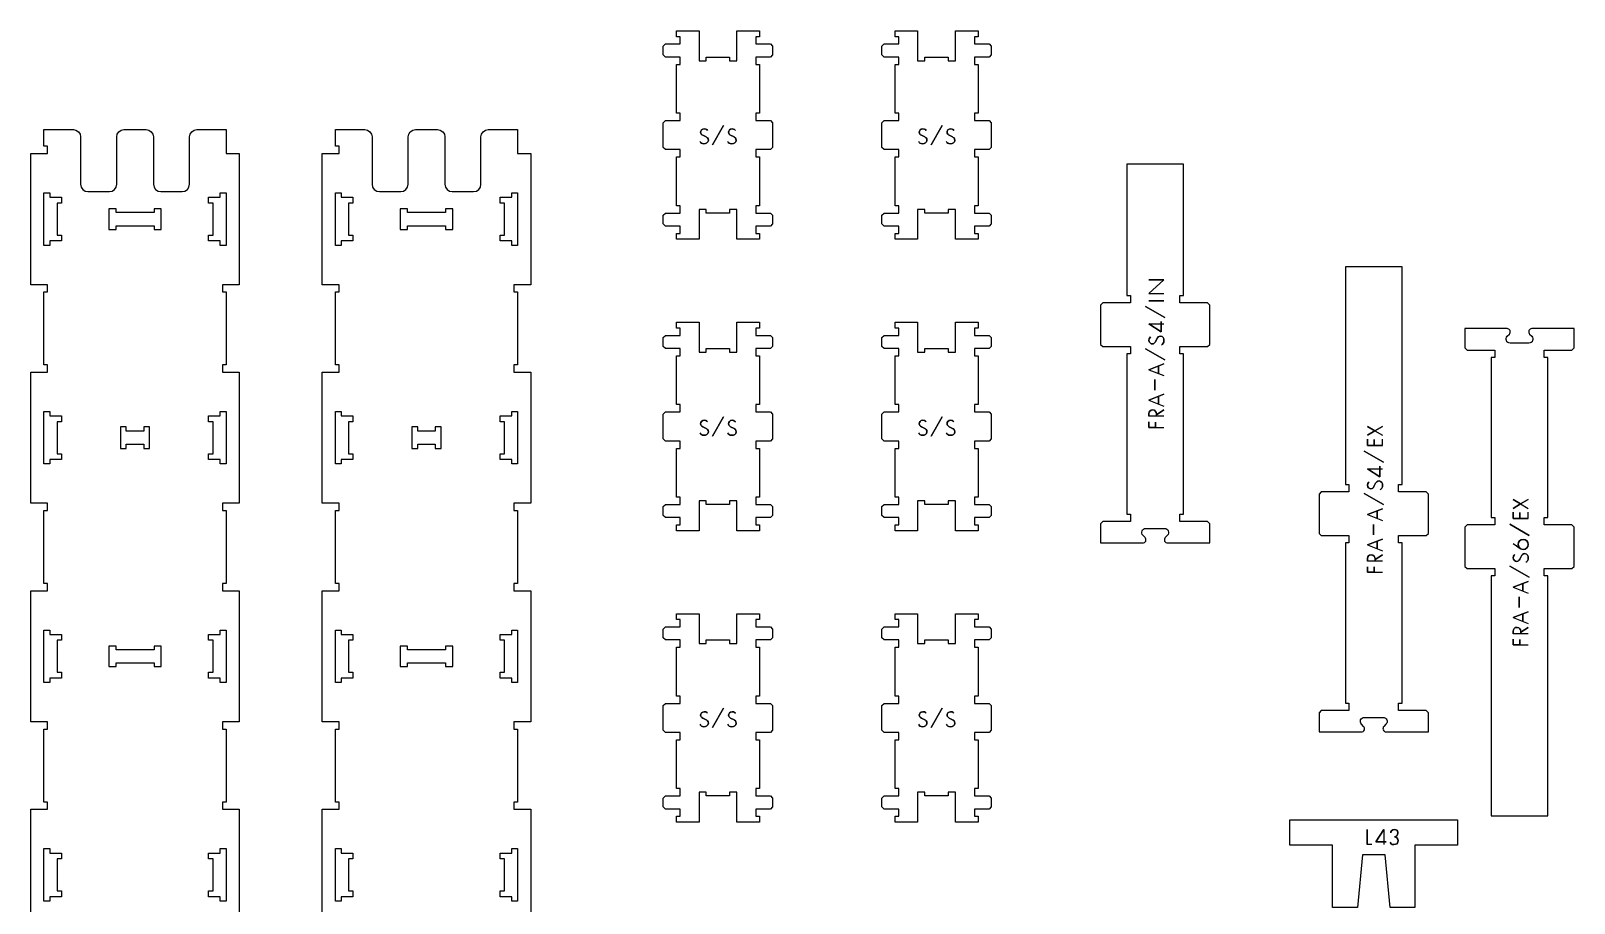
# Model space of a CAD drawing. Extents: x -6325 to 14275, y -6125 to 2946.
# Drawn here: x -1243 to 875, y 146 to 1343 of the extents above; entities that cross this region are included whole.
import ezdxf

# ---------------------------------------------------------------- set-up
doc = ezdxf.new("R2010")
doc.units = 0
for name, color, linetype in [('CUTS', 7, 'CONTINUOUS'), ('OUTLINES', 7, 'CONTINUOUS'), ('TAGS', 7, 'CONTINUOUS')]:
    doc.layers.add(name, color=color, linetype=linetype)

msp = doc.modelspace()

# ---------------------------------------------------------------- linework, layer by layer
at = {"layer": 'CUTS', "color": 4}
for points in [[(-1225, 1114.6), (-1225, 1120.6), (-1217, 1120.6), (-1217, 1114.6), (-1207, 1114.6), (-1201, 1114.6), (-1201, 1106.6), (-1207, 1106.6), (-1207, 1062.6), (-1201, 1062.6), (-1201, 1054.6), (-1207, 1054.6), (-1217, 1054.6), (-1217, 1048.6), (-1225, 1048.6), (-1225, 1054.6)], [(-975, 1054.6), (-975, 1048.6), (-983, 1048.6), (-983, 1054.6), (-993, 1054.6), (-999, 1054.6), (-999, 1062.6), (-993, 1062.6), (-993, 1106.6), (-999, 1106.6), (-999, 1114.6), (-993, 1114.6), (-983, 1114.6), (-983, 1120.6), (-975, 1120.6), (-975, 1114.6)], [(-825, 1114.6), (-825, 1120.6), (-817, 1120.6), (-817, 1114.6), (-807, 1114.6), (-801, 1114.6), (-801, 1106.6), (-807, 1106.6), (-807, 1062.6), (-801, 1062.6), (-801, 1054.6), (-807, 1054.6), (-817, 1054.6), (-817, 1048.6), (-825, 1048.6), (-825, 1054.6)], [(-575, 1054.6), (-575, 1048.6), (-583, 1048.6), (-583, 1054.6), (-593, 1054.6), (-599, 1054.6), (-599, 1062.6), (-593, 1062.6), (-593, 1106.6), (-599, 1106.6), (-599, 1114.6), (-593, 1114.6), (-583, 1114.6), (-583, 1120.6), (-575, 1120.6), (-575, 1114.6)], [(-1064, 1098.6), (-1074, 1098.6), (-1074, 1093.6), (-1126, 1093.6), (-1126, 1098.6), (-1136, 1098.6), (-1136, 1070.6), (-1126, 1070.6), (-1126, 1075.6), (-1074, 1075.6), (-1074, 1070.6), (-1064, 1070.6)], [(-664, 1098.6), (-674, 1098.6), (-674, 1093.6), (-726, 1093.6), (-726, 1098.6), (-736, 1098.6), (-736, 1070.6), (-726, 1070.6), (-726, 1075.6), (-674, 1075.6), (-674, 1070.6), (-664, 1070.6)], [(-1225, 814.6), (-1225, 820.6), (-1217, 820.6), (-1217, 814.6), (-1207, 814.6), (-1201, 814.6), (-1201, 806.6), (-1207, 806.6), (-1207, 762.6), (-1201, 762.6), (-1201, 754.6), (-1207, 754.6), (-1217, 754.6), (-1217, 748.6), (-1225, 748.6), (-1225, 754.6)], [(-975, 754.6), (-975, 748.6), (-983, 748.6), (-983, 754.6), (-993, 754.6), (-999, 754.6), (-999, 762.6), (-993, 762.6), (-993, 806.6), (-999, 806.6), (-999, 814.6), (-993, 814.6), (-983, 814.6), (-983, 820.6), (-975, 820.6), (-975, 814.6)], [(-825, 814.6), (-825, 820.6), (-817, 820.6), (-817, 814.6), (-807, 814.6), (-801, 814.6), (-801, 806.6), (-807, 806.6), (-807, 762.6), (-801, 762.6), (-801, 754.6), (-807, 754.6), (-817, 754.6), (-817, 748.6), (-825, 748.6), (-825, 754.6)], [(-575, 754.6), (-575, 748.6), (-583, 748.6), (-583, 754.6), (-593, 754.6), (-599, 754.6), (-599, 762.6), (-593, 762.6), (-593, 806.6), (-599, 806.6), (-599, 814.6), (-593, 814.6), (-583, 814.6), (-583, 820.6), (-575, 820.6), (-575, 814.6)], [(-1120, 799.6), (-1120, 793.6), (-1120, 775.6), (-1120, 769.6), (-1112, 769.6), (-1112, 775.6), (-1088, 775.6), (-1088, 769.6), (-1080, 769.6), (-1080, 775.6), (-1080, 793.6), (-1080, 799.6), (-1088, 799.6), (-1088, 793.6), (-1112, 793.6), (-1112, 799.6)], [(-720, 799.6), (-720, 793.6), (-720, 775.6), (-720, 769.6), (-712, 769.6), (-712, 775.6), (-688, 775.6), (-688, 769.6), (-680, 769.6), (-680, 775.6), (-680, 793.6), (-680, 799.6), (-688, 799.6), (-688, 793.6), (-712, 793.6), (-712, 799.6)], [(-1225, 514.6), (-1225, 520.6), (-1217, 520.6), (-1217, 514.6), (-1207, 514.6), (-1201, 514.6), (-1201, 506.6), (-1207, 506.6), (-1207, 462.6), (-1201, 462.6), (-1201, 454.6), (-1207, 454.6), (-1217, 454.6), (-1217, 448.6), (-1225, 448.6), (-1225, 454.6)], [(-975, 454.6), (-975, 448.6), (-983, 448.6), (-983, 454.6), (-993, 454.6), (-999, 454.6), (-999, 462.6), (-993, 462.6), (-993, 506.6), (-999, 506.6), (-999, 514.6), (-993, 514.6), (-983, 514.6), (-983, 520.6), (-975, 520.6), (-975, 514.6)], [(-825, 514.6), (-825, 520.6), (-817, 520.6), (-817, 514.6), (-807, 514.6), (-801, 514.6), (-801, 506.6), (-807, 506.6), (-807, 462.6), (-801, 462.6), (-801, 454.6), (-807, 454.6), (-817, 454.6), (-817, 448.6), (-825, 448.6), (-825, 454.6)], [(-575, 454.6), (-575, 448.6), (-583, 448.6), (-583, 454.6), (-593, 454.6), (-599, 454.6), (-599, 462.6), (-593, 462.6), (-593, 506.6), (-599, 506.6), (-599, 514.6), (-593, 514.6), (-583, 514.6), (-583, 520.6), (-575, 520.6), (-575, 514.6)], [(-1126, 493.6), (-1126, 498.6), (-1136, 498.6), (-1136, 470.6), (-1126, 470.6), (-1126, 475.6), (-1074, 475.6), (-1074, 470.6), (-1064, 470.6), (-1064, 498.6), (-1074, 498.6), (-1074, 493.6)], [(-726, 493.6), (-726, 498.6), (-736, 498.6), (-736, 470.6), (-726, 470.6), (-726, 475.6), (-674, 475.6), (-674, 470.6), (-664, 470.6), (-664, 498.6), (-674, 498.6), (-674, 493.6)], [(-1225, 214.6), (-1225, 220.6), (-1217, 220.6), (-1217, 214.6), (-1207, 214.6), (-1201, 214.6), (-1201, 206.6), (-1207, 206.6), (-1207, 162.6), (-1201, 162.6), (-1201, 154.6), (-1207, 154.6), (-1217, 154.6), (-1217, 148.6), (-1225, 148.6), (-1225, 154.6)], [(-975, 154.6), (-975, 148.6), (-983, 148.6), (-983, 154.6), (-993, 154.6), (-999, 154.6), (-999, 162.6), (-993, 162.6), (-993, 206.6), (-999, 206.6), (-999, 214.6), (-993, 214.6), (-983, 214.6), (-983, 220.6), (-975, 220.6), (-975, 214.6)], [(-825, 214.6), (-825, 220.6), (-817, 220.6), (-817, 214.6), (-807, 214.6), (-801, 214.6), (-801, 206.6), (-807, 206.6), (-807, 162.6), (-801, 162.6), (-801, 154.6), (-807, 154.6), (-817, 154.6), (-817, 148.6), (-825, 148.6), (-825, 154.6)], [(-575, 154.6), (-575, 148.6), (-583, 148.6), (-583, 154.6), (-593, 154.6), (-599, 154.6), (-599, 162.6), (-593, 162.6), (-593, 206.6), (-599, 206.6), (-599, 214.6), (-593, 214.6), (-583, 214.6), (-583, 220.6), (-575, 220.6), (-575, 214.6)]]:
    msp.add_lwpolyline(points, close=True, dxfattribs=at)
at = {"layer": 'OUTLINES', "color": 5}
for points in [[(-243, 1343), (-243, 1335), (-248, 1335), (-248, 1325), (-228, 1325), (-225, 1322), (-225, 1310), (-228, 1307), (-248, 1307), (-248, 1297), (-243, 1297), (-243, 1230), (-248, 1230), (-248, 1220), (-228, 1220), (-225, 1217), (-225, 1183), (-228, 1180), (-248, 1180), (-248, 1170), (-243, 1170), (-243, 1103), (-248, 1103), (-248, 1093), (-228, 1093), (-225, 1090), (-225, 1078), (-228, 1075), (-248, 1075), (-248, 1065), (-243, 1065), (-243, 1057), (-274, 1057), (-274, 1098), (-284, 1098), (-284, 1093), (-316, 1093), (-316, 1098), (-326, 1098), (-326, 1057), (-357, 1057), (-357, 1065), (-352, 1065), (-352, 1075), (-372, 1075), (-375, 1078), (-375, 1090), (-372, 1093), (-352, 1093), (-352, 1103), (-357, 1103), (-357, 1170), (-352, 1170), (-352, 1180), (-372, 1180), (-375, 1183), (-375, 1217), (-372, 1220), (-352, 1220), (-352, 1230), (-357, 1230), (-357, 1297), (-352, 1297), (-352, 1307), (-372, 1307), (-375, 1310), (-375, 1322), (-372, 1325), (-352, 1325), (-352, 1335), (-357, 1335), (-357, 1343), (-326, 1343), (-326, 1302), (-316, 1302), (-316, 1307), (-284, 1307), (-284, 1302), (-274, 1302), (-274, 1343)], [(57, 1343), (57, 1335), (52, 1335), (52, 1325), (72, 1325), (75, 1322), (75, 1310), (72, 1307), (52, 1307), (52, 1297), (57, 1297), (57, 1230), (52, 1230), (52, 1220), (72, 1220), (75, 1217), (75, 1183), (72, 1180), (52, 1180), (52, 1170), (57, 1170), (57, 1103), (52, 1103), (52, 1093), (72, 1093), (75, 1090), (75, 1078), (72, 1075), (52, 1075), (52, 1065), (57, 1065), (57, 1057), (26, 1057), (26, 1098), (16, 1098), (16, 1093), (-16, 1093), (-16, 1098), (-26, 1098), (-26, 1057), (-57, 1057), (-57, 1065), (-52, 1065), (-52, 1075), (-72, 1075), (-75, 1078), (-75, 1090), (-72, 1093), (-52, 1093), (-52, 1103), (-57, 1103), (-57, 1170), (-52, 1170), (-52, 1180), (-72, 1180), (-75, 1183), (-75, 1217), (-72, 1220), (-52, 1220), (-52, 1230), (-57, 1230), (-57, 1297), (-52, 1297), (-52, 1307), (-72, 1307), (-75, 1310), (-75, 1322), (-72, 1325), (-52, 1325), (-52, 1335), (-57, 1335), (-57, 1343), (-26, 1343), (-26, 1302), (-16, 1302), (-16, 1307), (16, 1307), (16, 1302), (26, 1302), (26, 1343)], [(225, 912.6), (228, 909.6), (266, 909.6), (266, 899.6), (261, 899.6), (261, 679.6), (266, 679.6), (266, 669.6), (228, 669.6), (225, 666.6), (225, 640.1), (282.9, 640.1), (284.2, 640.2), (285.4, 640.8), (286.4, 641.7), (287.1, 642.8), (287.4, 644.1), (287.3, 645.4), (286.9, 646.7), (286.1, 647.7), (283.2, 650.7), (282.2, 651.9), (281.7, 653.5), (281.6, 655.1), (282, 656.7), (282.8, 658), (284, 659.1), (285.5, 659.8), (287.1, 660.1), (312.9, 660.1), (314.5, 659.8), (316, 659.1), (317.2, 658), (318, 656.7), (318.4, 655.1), (318.3, 653.5), (317.8, 651.9), (316.8, 650.7), (313.9, 647.7), (313.1, 646.7), (312.7, 645.4), (312.6, 644.1), (312.9, 642.8), (313.6, 641.7), (314.6, 640.8), (315.8, 640.2), (317.1, 640.1), (375, 640.1), (375, 666.6), (372, 669.6), (334, 669.6), (334, 679.6), (339, 679.6), (339, 899.6), (334, 899.6), (334, 909.6), (372, 909.6), (375, 912.6), (375, 966.6), (372, 969.6), (334, 969.6), (334, 979.6), (339, 979.6), (339, 1159.9), (261, 1159.9), (261, 979.6), (266, 979.6), (266, 969.6), (228, 969.6), (225, 966.6)], [(612.9, 383.5), (613.6, 382.4), (614.6, 381.4), (615.8, 380.9), (617.1, 380.7), (675, 380.7), (675, 407.2), (672, 410.2), (634, 410.2), (634, 420.2), (639, 420.2), (639, 640.2), (634, 640.2), (634, 650.2), (672, 650.2), (675, 653.2), (675, 707.2), (672, 710.2), (634, 710.2), (634, 720.2), (639, 720.2), (639, 1019.3), (561, 1019.3), (561, 720.2), (566, 720.2), (566, 710.2), (528, 710.2), (525, 707.2), (525, 653.2), (528, 650.2), (566, 650.2), (566, 640.2), (561, 640.2), (561, 420.2), (566, 420.2), (566, 410.2), (528, 410.2), (525, 407.2), (525, 380.7), (582.9, 380.7), (584.2, 380.9), (585.4, 381.4), (586.4, 382.4), (587.1, 383.5), (587.4, 384.7), (587.3, 386.1), (586.9, 387.3), (586.1, 388.4), (583.2, 391.3), (582.2, 392.6), (581.7, 394.1), (581.6, 395.8), (582, 397.3), (582.8, 398.7), (584, 399.8), (585.5, 400.5), (587.1, 400.7), (612.9, 400.7), (614.5, 400.5), (616, 399.8), (617.2, 398.7), (618, 397.3), (618.4, 395.8), (618.3, 394.1), (617.8, 392.6), (616.8, 391.3), (613.9, 388.4), (613.1, 387.3), (612.7, 386.1), (612.6, 384.7)], [(-243, 943), (-243, 935), (-248, 935), (-248, 925), (-228, 925), (-225, 922), (-225, 910), (-228, 907), (-248, 907), (-248, 897), (-243, 897), (-243, 830), (-248, 830), (-248, 820), (-228, 820), (-225, 817), (-225, 783), (-228, 780), (-248, 780), (-248, 770), (-243, 770), (-243, 703), (-248, 703), (-248, 693), (-228, 693), (-225, 690), (-225, 678), (-228, 675), (-248, 675), (-248, 665), (-243, 665), (-243, 657), (-274, 657), (-274, 698), (-284, 698), (-284, 693), (-316, 693), (-316, 698), (-326, 698), (-326, 657), (-357, 657), (-357, 665), (-352, 665), (-352, 675), (-372, 675), (-375, 678), (-375, 690), (-372, 693), (-352, 693), (-352, 703), (-357, 703), (-357, 770), (-352, 770), (-352, 780), (-372, 780), (-375, 783), (-375, 817), (-372, 820), (-352, 820), (-352, 830), (-357, 830), (-357, 897), (-352, 897), (-352, 907), (-372, 907), (-375, 910), (-375, 922), (-372, 925), (-352, 925), (-352, 935), (-357, 935), (-357, 943), (-326, 943), (-326, 902), (-316, 902), (-316, 907), (-284, 907), (-284, 902), (-274, 902), (-274, 943)], [(57, 943), (57, 935), (52, 935), (52, 925), (72, 925), (75, 922), (75, 910), (72, 907), (52, 907), (52, 897), (57, 897), (57, 830), (52, 830), (52, 820), (72, 820), (75, 817), (75, 783), (72, 780), (52, 780), (52, 770), (57, 770), (57, 703), (52, 703), (52, 693), (72, 693), (75, 690), (75, 678), (72, 675), (52, 675), (52, 665), (57, 665), (57, 657), (26, 657), (26, 698), (16, 698), (16, 693), (-16, 693), (-16, 698), (-26, 698), (-26, 657), (-57, 657), (-57, 665), (-52, 665), (-52, 675), (-72, 675), (-75, 678), (-75, 690), (-72, 693), (-52, 693), (-52, 703), (-57, 703), (-57, 770), (-52, 770), (-52, 780), (-72, 780), (-75, 783), (-75, 817), (-72, 820), (-52, 820), (-52, 830), (-57, 830), (-57, 897), (-52, 897), (-52, 907), (-72, 907), (-75, 910), (-75, 922), (-72, 925), (-52, 925), (-52, 935), (-57, 935), (-57, 943), (-26, 943), (-26, 902), (-16, 902), (-16, 907), (16, 907), (16, 902), (26, 902), (26, 943)], [(728, 904.9), (766, 904.9), (766, 894.9), (761, 894.9), (761, 674.9), (766, 674.9), (766, 664.9), (728, 664.9), (725, 661.9), (725, 607.9), (728, 604.9), (766, 604.9), (766, 594.9), (761, 594.9), (761, 265.6), (839, 265.6), (839, 594.9), (834, 594.9), (834, 604.9), (872, 604.9), (875, 607.9), (875, 661.9), (872, 664.9), (834, 664.9), (834, 674.9), (839, 674.9), (839, 894.9), (834, 894.9), (834, 904.9), (872, 904.9), (875, 907.9), (875, 934.4), (817.1, 934.4), (815.8, 934.2), (814.6, 933.6), (813.6, 932.7), (812.9, 931.6), (812.6, 930.3), (812.7, 929), (813.1, 927.7), (813.9, 926.7), (816.8, 923.8), (817.8, 922.5), (818.3, 920.9), (818.4, 919.3), (818, 917.8), (817.2, 916.4), (816, 915.3), (814.5, 914.6), (812.9, 914.4), (787.1, 914.4), (785.5, 914.6), (784, 915.3), (782.8, 916.4), (782, 917.8), (781.6, 919.3), (781.7, 920.9), (782.2, 922.5), (783.2, 923.8), (786.1, 926.7), (786.9, 927.7), (787.3, 929), (787.4, 930.3), (787.1, 931.6), (786.4, 932.7), (785.4, 933.6), (784.2, 934.2), (782.9, 934.4), (725, 934.4), (725, 907.9)], [(-243, 543), (-243, 535), (-248, 535), (-248, 525), (-228, 525), (-225, 522), (-225, 510), (-228, 507), (-248, 507), (-248, 497), (-243, 497), (-243, 430), (-248, 430), (-248, 420), (-228, 420), (-225, 417), (-225, 383), (-228, 380), (-248, 380), (-248, 370), (-243, 370), (-243, 303), (-248, 303), (-248, 293), (-228, 293), (-225, 290), (-225, 278), (-228, 275), (-248, 275), (-248, 265), (-243, 265), (-243, 257), (-274, 257), (-274, 298), (-284, 298), (-284, 293), (-316, 293), (-316, 298), (-326, 298), (-326, 257), (-357, 257), (-357, 265), (-352, 265), (-352, 275), (-372, 275), (-375, 278), (-375, 290), (-372, 293), (-352, 293), (-352, 303), (-357, 303), (-357, 370), (-352, 370), (-352, 380), (-372, 380), (-375, 383), (-375, 417), (-372, 420), (-352, 420), (-352, 430), (-357, 430), (-357, 497), (-352, 497), (-352, 507), (-372, 507), (-375, 510), (-375, 522), (-372, 525), (-352, 525), (-352, 535), (-357, 535), (-357, 543), (-326, 543), (-326, 502), (-316, 502), (-316, 507), (-284, 507), (-284, 502), (-274, 502), (-274, 543)], [(57, 543), (57, 535), (52, 535), (52, 525), (72, 525), (75, 522), (75, 510), (72, 507), (52, 507), (52, 497), (57, 497), (57, 430), (52, 430), (52, 420), (72, 420), (75, 417), (75, 383), (72, 380), (52, 380), (52, 370), (57, 370), (57, 303), (52, 303), (52, 293), (72, 293), (75, 290), (75, 278), (72, 275), (52, 275), (52, 265), (57, 265), (57, 257), (26, 257), (26, 298), (16, 298), (16, 293), (-16, 293), (-16, 298), (-26, 298), (-26, 257), (-57, 257), (-57, 265), (-52, 265), (-52, 275), (-72, 275), (-75, 278), (-75, 290), (-72, 293), (-52, 293), (-52, 303), (-57, 303), (-57, 370), (-52, 370), (-52, 380), (-72, 380), (-75, 383), (-75, 417), (-72, 420), (-52, 420), (-52, 430), (-57, 430), (-57, 497), (-52, 497), (-52, 507), (-72, 507), (-75, 510), (-75, 522), (-72, 525), (-52, 525), (-52, 535), (-57, 535), (-57, 543), (-26, 543), (-26, 502), (-16, 502), (-16, 507), (16, 507), (16, 502), (26, 502), (26, 543)], [(615.6, 212.2), (584.4, 212.2), (577.6, 139.8), (543.5, 139.8), (543.5, 225.2), (485, 225.2), (485, 260.2), (715, 260.2), (715, 225.2), (656.5, 225.2), (656.5, 139.8), (622.4, 139.8)]]:
    msp.add_lwpolyline(points, close=True, dxfattribs=at)
for points in [[(-1243, 94.6), (-1243, 274.6), (-1220, 274.6), (-1220, 284.6), (-1225, 284.6), (-1225, 334.6), (-1225, 384.6), (-1220, 384.6), (-1220, 394.6), (-1243, 394.6), (-1243, 574.6), (-1220, 574.6), (-1220, 584.6), (-1225, 584.6), (-1225, 634.6), (-1225, 684.6), (-1220, 684.6), (-1220, 694.6), (-1243, 694.6), (-1243, 874.6), (-1220, 874.6), (-1220, 884.6), (-1225, 884.6), (-1225, 934.6), (-1225, 984.6), (-1220, 984.6), (-1220, 994.6), (-1243, 994.6), (-1243, 1174.6), (-1220, 1174.6), (-1220, 1184.6), (-1225, 1184.6), (-1225, 1207.4), (-1184.7, 1207.4), (-1181.1, 1206.7), (-1177.7, 1204.4), (-1175.5, 1201.1), (-1174.7, 1197.4), (-1174.7, 1132.4), (-1174, 1128.7), (-1171.8, 1125.3), (-1168.4, 1123.1), (-1164.7, 1122.4), (-1135.2, 1122.4), (-1131.6, 1123.1), (-1128.2, 1125.3), (-1126, 1128.7), (-1125.2, 1132.4), (-1125.2, 1197.4), (-1124.5, 1201.1), (-1122.3, 1204.4), (-1118.9, 1206.7), (-1115.2, 1207.4), (-1084.8, 1207.4), (-1081.1, 1206.7), (-1077.7, 1204.4), (-1075.5, 1201.1), (-1074.8, 1197.4), (-1074.8, 1132.4), (-1074, 1128.7), (-1071.8, 1125.3), (-1068.4, 1123.1), (-1064.8, 1122.4), (-1035.3, 1122.4), (-1031.6, 1123.1), (-1028.2, 1125.3), (-1026, 1128.7), (-1025.3, 1132.4), (-1025.3, 1197.4), (-1024.5, 1201.1), (-1022.3, 1204.4), (-1018.9, 1206.7), (-1015.3, 1207.4), (-975, 1207.4), (-975, 1174.6), (-957, 1174.6), (-957, 994.6), (-980, 994.6), (-980, 984.6), (-975, 984.6), (-975, 934.6), (-975, 884.6), (-980, 884.6), (-980, 874.6), (-957, 874.6), (-957, 694.6), (-980, 694.6), (-980, 684.6), (-975, 684.6), (-975, 634.6), (-975, 584.6), (-980, 584.6), (-980, 574.6), (-957, 574.6), (-957, 394.6), (-980, 394.6), (-980, 384.6), (-975, 384.6), (-975, 334.6), (-975, 284.6), (-980, 284.6), (-980, 274.6), (-957, 274.6), (-957, 94.6)], [(-843, 94.6), (-843, 274.6), (-820, 274.6), (-820, 284.6), (-825, 284.6), (-825, 334.6), (-825, 384.6), (-820, 384.6), (-820, 394.6), (-843, 394.6), (-843, 574.6), (-820, 574.6), (-820, 584.6), (-825, 584.6), (-825, 634.6), (-825, 684.6), (-820, 684.6), (-820, 694.6), (-843, 694.6), (-843, 874.6), (-820, 874.6), (-820, 884.6), (-825, 884.6), (-825, 934.6), (-825, 984.6), (-820, 984.6), (-820, 994.6), (-843, 994.6), (-843, 1174.6), (-820, 1174.6), (-820, 1184.6), (-825, 1184.6), (-825, 1207.4), (-784.7, 1207.4), (-781.1, 1206.7), (-777.7, 1204.4), (-775.5, 1201.1), (-774.7, 1197.4), (-774.7, 1132.4), (-774, 1128.7), (-771.8, 1125.3), (-768.4, 1123.1), (-764.7, 1122.4), (-735.2, 1122.4), (-731.6, 1123.1), (-728.2, 1125.3), (-726, 1128.7), (-725.2, 1132.4), (-725.2, 1197.4), (-724.5, 1201.1), (-722.3, 1204.4), (-718.9, 1206.7), (-715.2, 1207.4), (-684.8, 1207.4), (-681.1, 1206.7), (-677.7, 1204.4), (-675.5, 1201.1), (-674.8, 1197.4), (-674.8, 1132.4), (-674, 1128.7), (-671.8, 1125.3), (-668.4, 1123.1), (-664.8, 1122.4), (-635.3, 1122.4), (-631.6, 1123.1), (-628.2, 1125.3), (-626, 1128.7), (-625.3, 1132.4), (-625.3, 1197.4), (-624.5, 1201.1), (-622.3, 1204.4), (-618.9, 1206.7), (-615.3, 1207.4), (-575, 1207.4), (-575, 1174.6), (-557, 1174.6), (-557, 994.6), (-580, 994.6), (-580, 984.6), (-575, 984.6), (-575, 934.6), (-575, 884.6), (-580, 884.6), (-580, 874.6), (-557, 874.6), (-557, 694.6), (-580, 694.6), (-580, 684.6), (-575, 684.6), (-575, 634.6), (-575, 584.6), (-580, 584.6), (-580, 574.6), (-557, 574.6), (-557, 394.6), (-580, 394.6), (-580, 384.6), (-575, 384.6), (-575, 334.6), (-575, 284.6), (-580, 284.6), (-580, 274.6), (-557, 274.6), (-557, 94.6)]]:
    msp.add_lwpolyline(points, dxfattribs=at)
at = {"layer": 'TAGS', "color": 2}
for points in [[(-325, 1191.4), (-324.1, 1189.9), (-322.8, 1188.8), (-321.3, 1188.2), (-319.2, 1188), (-317, 1188.2), (-315.1, 1189.1), (-313.7, 1190.6), (-313.2, 1192.6), (-313.4, 1194.6), (-314.2, 1196), (-315.2, 1196.8), (-316.2, 1197.4), (-320.8, 1199.7), (-322, 1200.4), (-322.9, 1201.3), (-323.5, 1202.4), (-323.8, 1203.8), (-323.5, 1205.4), (-322.6, 1207), (-321, 1208.1), (-318.8, 1208.5), (-316.7, 1208.2), (-315.3, 1207.4), (-314.2, 1206.4), (-315.3, 1207.4), (-316.7, 1208.2), (-318.8, 1208.5), (-321, 1208.1), (-322.6, 1207), (-323.5, 1205.4), (-323.8, 1203.8), (-323.5, 1202.4), (-322.9, 1201.3), (-322, 1200.4), (-320.8, 1199.7), (-316.2, 1197.4), (-315.2, 1196.8), (-314.2, 1196), (-313.4, 1194.6), (-313.2, 1192.6), (-313.7, 1190.6), (-315.1, 1189.1), (-317, 1188.2), (-319.2, 1188), (-321.3, 1188.2), (-322.8, 1188.8), (-324.1, 1189.9)], [(-286.9, 1191.4), (-285.9, 1189.9), (-284.7, 1188.8), (-283.1, 1188.2), (-281.1, 1188), (-278.8, 1188.2), (-276.9, 1189.1), (-275.6, 1190.6), (-275, 1192.6), (-275.3, 1194.6), (-276, 1196), (-277.1, 1196.8), (-278, 1197.4), (-282.6, 1199.7), (-283.8, 1200.4), (-284.7, 1201.3), (-285.3, 1202.4), (-285.6, 1203.8), (-285.3, 1205.4), (-284.4, 1207), (-282.8, 1208.1), (-280.7, 1208.5), (-278.5, 1208.2), (-277.1, 1207.4), (-276.1, 1206.4), (-277.1, 1207.4), (-278.5, 1208.2), (-280.7, 1208.5), (-282.8, 1208.1), (-284.4, 1207), (-285.3, 1205.4), (-285.6, 1203.8), (-285.3, 1202.4), (-284.7, 1201.3), (-283.8, 1200.4), (-282.6, 1199.7), (-278, 1197.4), (-277.1, 1196.8), (-276, 1196), (-275.3, 1194.6), (-275, 1192.6), (-275.6, 1190.6), (-276.9, 1189.1), (-278.8, 1188.2), (-281.1, 1188), (-283.1, 1188.2), (-284.7, 1188.8), (-285.9, 1189.9)], [(-25, 1191.4), (-24.1, 1189.9), (-22.8, 1188.8), (-21.3, 1188.2), (-19.2, 1188), (-17, 1188.2), (-15.1, 1189.1), (-13.7, 1190.6), (-13.2, 1192.6), (-13.4, 1194.6), (-14.2, 1196), (-15.2, 1196.8), (-16.2, 1197.4), (-20.8, 1199.7), (-22, 1200.4), (-22.9, 1201.3), (-23.5, 1202.4), (-23.8, 1203.8), (-23.5, 1205.4), (-22.6, 1207), (-21, 1208.1), (-18.8, 1208.5), (-16.7, 1208.2), (-15.3, 1207.4), (-14.2, 1206.4), (-15.3, 1207.4), (-16.7, 1208.2), (-18.8, 1208.5), (-21, 1208.1), (-22.6, 1207), (-23.5, 1205.4), (-23.8, 1203.8), (-23.5, 1202.4), (-22.9, 1201.3), (-22, 1200.4), (-20.8, 1199.7), (-16.2, 1197.4), (-15.2, 1196.8), (-14.2, 1196), (-13.4, 1194.6), (-13.2, 1192.6), (-13.7, 1190.6), (-15.1, 1189.1), (-17, 1188.2), (-19.2, 1188), (-21.3, 1188.2), (-22.8, 1188.8), (-24.1, 1189.9)], [(13.1, 1191.4), (14.1, 1189.9), (15.3, 1188.8), (16.9, 1188.2), (18.9, 1188), (21.2, 1188.2), (23.1, 1189.1), (24.4, 1190.6), (25, 1192.6), (24.7, 1194.6), (24, 1196), (22.9, 1196.8), (22, 1197.4), (17.4, 1199.7), (16.2, 1200.4), (15.3, 1201.3), (14.7, 1202.4), (14.4, 1203.8), (14.7, 1205.4), (15.6, 1207), (17.2, 1208.1), (19.3, 1208.5), (21.5, 1208.2), (22.9, 1207.4), (23.9, 1206.4), (22.9, 1207.4), (21.5, 1208.2), (19.3, 1208.5), (17.2, 1208.1), (15.6, 1207), (14.7, 1205.4), (14.4, 1203.8), (14.7, 1202.4), (15.3, 1201.3), (16.2, 1200.4), (17.4, 1199.7), (22, 1197.4), (22.9, 1196.8), (24, 1196), (24.7, 1194.6), (25, 1192.6), (24.4, 1190.6), (23.1, 1189.1), (21.2, 1188.2), (18.9, 1188), (16.9, 1188.2), (15.3, 1188.8), (14.1, 1189.9)], [(291.5, 982.6), (312, 1001.2), (291.5, 1001.2), (312, 1001.2), (291.5, 982.6), (312, 982.6)], [(291.5, 940.8), (308.2, 929.7), (308.2, 944.1), (308.2, 929.7), (291.5, 940.8), (312, 940.8)], [(308.6, 912.1), (310.1, 913.1), (311.2, 914.3), (311.8, 915.9), (312, 917.9), (311.8, 920.2), (310.9, 922.1), (309.4, 923.4), (307.4, 924), (305.4, 923.7), (304, 922.9), (303.2, 921.9), (302.6, 921), (300.3, 916.4), (299.6, 915.2), (298.7, 914.3), (297.6, 913.6), (296.2, 913.4), (294.6, 913.6), (293, 914.6), (291.9, 916.1), (291.5, 918.3), (291.8, 920.4), (292.6, 921.9), (293.6, 922.9), (292.6, 921.9), (291.8, 920.4), (291.5, 918.3), (291.9, 916.1), (293, 914.6), (294.6, 913.6), (296.2, 913.4), (297.6, 913.6), (298.7, 914.3), (299.6, 915.2), (300.3, 916.4), (302.6, 921), (303.2, 921.9), (304, 922.9), (305.4, 923.7), (307.4, 924), (309.4, 923.4), (310.9, 922.1), (311.8, 920.2), (312, 917.9), (311.8, 915.9), (311.2, 914.3), (310.1, 913.1)], [(291.5, 877.8), (312, 885.9), (291.5, 877.8), (312, 869.8)], [(291.5, 836.2), (312, 844.2), (291.5, 836.2), (312, 828.1)], [(-325, 791.4), (-324.1, 789.9), (-322.8, 788.8), (-321.3, 788.2), (-319.2, 788), (-317, 788.2), (-315.1, 789.1), (-313.7, 790.6), (-313.2, 792.6), (-313.4, 794.6), (-314.2, 796), (-315.2, 796.8), (-316.2, 797.4), (-320.8, 799.7), (-322, 800.4), (-322.9, 801.3), (-323.5, 802.4), (-323.8, 803.8), (-323.5, 805.4), (-322.6, 807), (-321, 808.1), (-318.8, 808.5), (-316.7, 808.2), (-315.3, 807.4), (-314.2, 806.4), (-315.3, 807.4), (-316.7, 808.2), (-318.8, 808.5), (-321, 808.1), (-322.6, 807), (-323.5, 805.4), (-323.8, 803.8), (-323.5, 802.4), (-322.9, 801.3), (-322, 800.4), (-320.8, 799.7), (-316.2, 797.4), (-315.2, 796.8), (-314.2, 796), (-313.4, 794.6), (-313.2, 792.6), (-313.7, 790.6), (-315.1, 789.1), (-317, 788.2), (-319.2, 788), (-321.3, 788.2), (-322.8, 788.8), (-324.1, 789.9)], [(-286.9, 791.4), (-285.9, 789.9), (-284.7, 788.8), (-283.1, 788.2), (-281.1, 788), (-278.8, 788.2), (-276.9, 789.1), (-275.6, 790.6), (-275, 792.6), (-275.3, 794.6), (-276, 796), (-277.1, 796.8), (-278, 797.4), (-282.6, 799.7), (-283.8, 800.4), (-284.7, 801.3), (-285.3, 802.4), (-285.6, 803.8), (-285.3, 805.4), (-284.4, 807), (-282.8, 808.1), (-280.7, 808.5), (-278.5, 808.2), (-277.1, 807.4), (-276.1, 806.4), (-277.1, 807.4), (-278.5, 808.2), (-280.7, 808.5), (-282.8, 808.1), (-284.4, 807), (-285.3, 805.4), (-285.6, 803.8), (-285.3, 802.4), (-284.7, 801.3), (-283.8, 800.4), (-282.6, 799.7), (-278, 797.4), (-277.1, 796.8), (-276, 796), (-275.3, 794.6), (-275, 792.6), (-275.6, 790.6), (-276.9, 789.1), (-278.8, 788.2), (-281.1, 788), (-283.1, 788.2), (-284.7, 788.8), (-285.9, 789.9)], [(-25, 791.4), (-24.1, 789.9), (-22.8, 788.8), (-21.3, 788.2), (-19.2, 788), (-17, 788.2), (-15.1, 789.1), (-13.7, 790.6), (-13.2, 792.6), (-13.4, 794.6), (-14.2, 796), (-15.2, 796.8), (-16.2, 797.4), (-20.8, 799.7), (-22, 800.4), (-22.9, 801.3), (-23.5, 802.4), (-23.8, 803.8), (-23.5, 805.4), (-22.6, 807), (-21, 808.1), (-18.8, 808.5), (-16.7, 808.2), (-15.3, 807.4), (-14.2, 806.4), (-15.3, 807.4), (-16.7, 808.2), (-18.8, 808.5), (-21, 808.1), (-22.6, 807), (-23.5, 805.4), (-23.8, 803.8), (-23.5, 802.4), (-22.9, 801.3), (-22, 800.4), (-20.8, 799.7), (-16.2, 797.4), (-15.2, 796.8), (-14.2, 796), (-13.4, 794.6), (-13.2, 792.6), (-13.7, 790.6), (-15.1, 789.1), (-17, 788.2), (-19.2, 788), (-21.3, 788.2), (-22.8, 788.8), (-24.1, 789.9)], [(13.1, 791.4), (14.1, 789.9), (15.3, 788.8), (16.9, 788.2), (18.9, 788), (21.2, 788.2), (23.1, 789.1), (24.4, 790.6), (25, 792.6), (24.7, 794.6), (24, 796), (22.9, 796.8), (22, 797.4), (17.4, 799.7), (16.2, 800.4), (15.3, 801.3), (14.7, 802.4), (14.4, 803.8), (14.7, 805.4), (15.6, 807), (17.2, 808.1), (19.3, 808.5), (21.5, 808.2), (22.9, 807.4), (23.9, 806.4), (22.9, 807.4), (21.5, 808.2), (19.3, 808.5), (17.2, 808.1), (15.6, 807), (14.7, 805.4), (14.4, 803.8), (14.7, 802.4), (15.3, 801.3), (16.2, 800.4), (17.4, 799.7), (22, 797.4), (22.9, 796.8), (24, 796), (24.7, 794.6), (25, 792.6), (24.4, 790.6), (23.1, 789.1), (21.2, 788.2), (18.9, 788), (16.9, 788.2), (15.3, 788.8), (14.1, 789.9)], [(312, 814.1), (291.5, 814.1), (291.5, 817.7), (291.8, 819.6), (292.7, 821.2), (294.3, 822.3), (296.6, 822.8), (298.9, 822.2), (300.6, 820.8), (301.6, 819.1), (301.9, 817.7), (301.9, 814.1), (301.9, 817.7), (301.6, 819.1), (300.6, 820.8), (298.9, 822.2), (296.6, 822.8), (294.3, 822.3), (292.7, 821.2), (291.8, 819.6), (291.5, 817.7), (291.5, 814.1)], [(300.6, 798.8), (300.6, 806.1), (300.6, 798.8), (291.5, 798.8), (291.5, 806.4), (291.5, 798.8), (312, 798.8)], [(601.4, 794), (612, 799.9), (601.4, 794), (591.5, 799.9), (601.4, 794), (591.5, 787.9), (601.4, 794), (612, 787.9)], [(612, 773.9), (600.6, 773.9), (600.6, 782.1), (600.6, 773.9), (591.5, 773.9), (591.5, 782.8), (591.5, 773.9), (612, 773.9), (612, 782.8)], [(591.5, 742.1), (608.2, 731), (608.2, 745.4), (608.2, 731), (591.5, 742.1), (612, 742.1)], [(608.6, 713.3), (610.1, 714.3), (611.2, 715.5), (611.8, 717.1), (612, 719.2), (611.8, 721.4), (610.9, 723.3), (609.4, 724.7), (607.4, 725.2), (605.4, 724.9), (604, 724.2), (603.2, 723.2), (602.6, 722.2), (600.3, 717.6), (599.6, 716.4), (598.7, 715.5), (597.6, 714.9), (596.2, 714.6), (594.6, 714.9), (593, 715.8), (591.9, 717.4), (591.5, 719.6), (591.8, 721.7), (592.6, 723.1), (593.6, 724.1), (592.6, 723.1), (591.8, 721.7), (591.5, 719.6), (591.9, 717.4), (593, 715.8), (594.6, 714.9), (596.2, 714.6), (597.6, 714.9), (598.7, 715.5), (599.6, 716.4), (600.3, 717.6), (602.6, 722.2), (603.2, 723.2), (604, 724.2), (605.4, 724.9), (607.4, 725.2), (609.4, 724.7), (610.9, 723.3), (611.8, 721.4), (612, 719.2), (611.8, 717.1), (611.2, 715.5), (610.1, 714.3)], [(801.4, 693.7), (812, 699.6), (801.4, 693.7), (791.5, 699.6), (801.4, 693.7), (791.5, 687.6), (801.4, 693.7), (812, 687.6)], [(591.5, 679.1), (612, 687.1), (591.5, 679.1), (612, 671.1)], [(812, 673.6), (800.6, 673.6), (800.6, 681.8), (800.6, 673.6), (791.5, 673.6), (791.5, 682.5), (791.5, 673.6), (812, 673.6), (812, 682.5)], [(591.5, 637.4), (612, 645.4), (591.5, 637.4), (612, 629.4)], [(791.5, 639.2), (796.1, 636), (797.8, 634.7), (799.5, 633.6), (800.7, 632.7), (801.4, 632.2), (805.1, 631.3), (807.8, 631.8), (810, 633.3), (811.5, 635.5), (812, 638.2), (811.5, 640.9), (810, 643.1), (807.8, 644.6), (805.1, 645.1), (802.3, 644.6), (800.1, 643.1), (798.7, 640.9), (798.1, 638.2), (799, 634.7), (801.4, 632.2), (799, 634.7), (798.1, 638.2), (798.7, 640.9), (800.1, 643.1), (802.3, 644.6), (805.1, 645.1), (807.8, 644.6), (810, 643.1), (811.5, 640.9), (812, 638.2), (811.5, 635.5), (810, 633.3), (807.8, 631.8), (805.1, 631.3), (801.4, 632.2), (800.7, 632.7), (799.5, 633.6), (797.8, 634.7), (796.1, 636)], [(612, 615.3), (591.5, 615.3), (591.5, 618.9), (591.8, 620.9), (592.7, 622.5), (594.3, 623.6), (596.6, 624), (598.9, 623.4), (600.6, 622), (601.6, 620.4), (601.9, 618.9), (601.9, 615.3), (601.9, 618.9), (601.6, 620.4), (600.6, 622), (598.9, 623.4), (596.6, 624), (594.3, 623.6), (592.7, 622.5), (591.8, 620.9), (591.5, 618.9), (591.5, 615.3)], [(808.6, 613.6), (810.1, 614.6), (811.2, 615.8), (811.8, 617.4), (812, 619.4), (811.8, 621.7), (810.9, 623.6), (809.4, 624.9), (807.4, 625.5), (805.4, 625.2), (804, 624.5), (803.2, 623.4), (802.6, 622.5), (800.3, 617.9), (799.6, 616.7), (798.7, 615.8), (797.6, 615.2), (796.2, 614.9), (794.6, 615.2), (793, 616.1), (791.9, 617.7), (791.5, 619.8), (791.8, 622), (792.6, 623.4), (793.6, 624.4), (792.6, 623.4), (791.8, 622), (791.5, 619.8), (791.9, 617.7), (793, 616.1), (794.6, 615.2), (796.2, 614.9), (797.6, 615.2), (798.7, 615.8), (799.6, 616.7), (800.3, 617.9), (802.6, 622.5), (803.2, 623.4), (804, 624.5), (805.4, 625.2), (807.4, 625.5), (809.4, 624.9), (810.9, 623.6), (811.8, 621.7), (812, 619.4), (811.8, 617.4), (811.2, 615.8), (810.1, 614.6)], [(600.6, 600.1), (600.6, 607.3), (600.6, 600.1), (591.5, 600.1), (591.5, 607.6), (591.5, 600.1), (612, 600.1)], [(791.5, 579.4), (812, 587.4), (791.5, 579.4), (812, 571.4)], [(791.5, 537.7), (812, 545.7), (791.5, 537.7), (812, 529.7)], [(812, 515.6), (791.5, 515.6), (791.5, 519.2), (791.8, 521.1), (792.7, 522.8), (794.3, 523.9), (796.6, 524.3), (798.9, 523.7), (800.6, 522.3), (801.6, 520.7), (801.9, 519.2), (801.9, 515.6), (801.9, 519.2), (801.6, 520.7), (800.6, 522.3), (798.9, 523.7), (796.6, 524.3), (794.3, 523.9), (792.7, 522.8), (791.8, 521.1), (791.5, 519.2), (791.5, 515.6)], [(800.6, 500.4), (800.6, 507.6), (800.6, 500.4), (791.5, 500.4), (791.5, 507.9), (791.5, 500.4), (812, 500.4)], [(-325, 391.4), (-324.1, 389.9), (-322.8, 388.8), (-321.3, 388.2), (-319.2, 388), (-317, 388.2), (-315.1, 389.1), (-313.7, 390.6), (-313.2, 392.6), (-313.4, 394.6), (-314.2, 396), (-315.2, 396.8), (-316.2, 397.4), (-320.8, 399.7), (-322, 400.4), (-322.9, 401.3), (-323.5, 402.4), (-323.8, 403.8), (-323.5, 405.4), (-322.6, 407), (-321, 408.1), (-318.8, 408.5), (-316.7, 408.2), (-315.3, 407.4), (-314.2, 406.4), (-315.3, 407.4), (-316.7, 408.2), (-318.8, 408.5), (-321, 408.1), (-322.6, 407), (-323.5, 405.4), (-323.8, 403.8), (-323.5, 402.4), (-322.9, 401.3), (-322, 400.4), (-320.8, 399.7), (-316.2, 397.4), (-315.2, 396.8), (-314.2, 396), (-313.4, 394.6), (-313.2, 392.6), (-313.7, 390.6), (-315.1, 389.1), (-317, 388.2), (-319.2, 388), (-321.3, 388.2), (-322.8, 388.8), (-324.1, 389.9)], [(-286.9, 391.4), (-285.9, 389.9), (-284.7, 388.8), (-283.1, 388.2), (-281.1, 388), (-278.8, 388.2), (-276.9, 389.1), (-275.6, 390.6), (-275, 392.6), (-275.3, 394.6), (-276, 396), (-277.1, 396.8), (-278, 397.4), (-282.6, 399.7), (-283.8, 400.4), (-284.7, 401.3), (-285.3, 402.4), (-285.6, 403.8), (-285.3, 405.4), (-284.4, 407), (-282.8, 408.1), (-280.7, 408.5), (-278.5, 408.2), (-277.1, 407.4), (-276.1, 406.4), (-277.1, 407.4), (-278.5, 408.2), (-280.7, 408.5), (-282.8, 408.1), (-284.4, 407), (-285.3, 405.4), (-285.6, 403.8), (-285.3, 402.4), (-284.7, 401.3), (-283.8, 400.4), (-282.6, 399.7), (-278, 397.4), (-277.1, 396.8), (-276, 396), (-275.3, 394.6), (-275, 392.6), (-275.6, 390.6), (-276.9, 389.1), (-278.8, 388.2), (-281.1, 388), (-283.1, 388.2), (-284.7, 388.8), (-285.9, 389.9)], [(-25, 391.4), (-24.1, 389.9), (-22.8, 388.8), (-21.3, 388.2), (-19.2, 388), (-17, 388.2), (-15.1, 389.1), (-13.7, 390.6), (-13.2, 392.6), (-13.4, 394.6), (-14.2, 396), (-15.2, 396.8), (-16.2, 397.4), (-20.8, 399.7), (-22, 400.4), (-22.9, 401.3), (-23.5, 402.4), (-23.8, 403.8), (-23.5, 405.4), (-22.6, 407), (-21, 408.1), (-18.8, 408.5), (-16.7, 408.2), (-15.3, 407.4), (-14.2, 406.4), (-15.3, 407.4), (-16.7, 408.2), (-18.8, 408.5), (-21, 408.1), (-22.6, 407), (-23.5, 405.4), (-23.8, 403.8), (-23.5, 402.4), (-22.9, 401.3), (-22, 400.4), (-20.8, 399.7), (-16.2, 397.4), (-15.2, 396.8), (-14.2, 396), (-13.4, 394.6), (-13.2, 392.6), (-13.7, 390.6), (-15.1, 389.1), (-17, 388.2), (-19.2, 388), (-21.3, 388.2), (-22.8, 388.8), (-24.1, 389.9)], [(13.1, 391.4), (14.1, 389.9), (15.3, 388.8), (16.9, 388.2), (18.9, 388), (21.2, 388.2), (23.1, 389.1), (24.4, 390.6), (25, 392.6), (24.7, 394.6), (24, 396), (22.9, 396.8), (22, 397.4), (17.4, 399.7), (16.2, 400.4), (15.3, 401.3), (14.7, 402.4), (14.4, 403.8), (14.7, 405.4), (15.6, 407), (17.2, 408.1), (19.3, 408.5), (21.5, 408.2), (22.9, 407.4), (23.9, 406.4), (22.9, 407.4), (21.5, 408.2), (19.3, 408.5), (17.2, 408.1), (15.6, 407), (14.7, 405.4), (14.4, 403.8), (14.7, 402.4), (15.3, 401.3), (16.2, 400.4), (17.4, 399.7), (22, 397.4), (22.9, 396.8), (24, 396), (24.7, 394.6), (25, 392.6), (24.4, 390.6), (23.1, 389.1), (21.2, 388.2), (18.9, 388), (16.9, 388.2), (15.3, 388.8), (14.1, 389.9)], [(597.3, 226.1), (591, 226.1), (591, 246.7), (591, 226.1)], [(613.8, 246.7), (602.7, 230), (617.1, 230), (602.7, 230), (613.8, 246.7), (613.8, 226.1)], [(622.6, 230.1), (623, 228.7), (623.9, 227.4), (625.4, 226.5), (627.6, 226.1), (631.9, 227.4), (633.4, 231.4), (633, 233.8), (631.8, 235.4), (630.2, 236.4), (628.5, 236.8), (630.2, 237.2), (631.7, 238.3), (632.7, 240), (633.1, 242.1), (633.1, 242.8), (632.9, 243.8), (632.6, 244.8), (631.8, 245.8), (630.5, 246.4), (628.6, 246.7), (626, 246.2), (624.4, 245.2), (623.6, 243.9), (623.4, 242.5), (623.6, 243.9), (624.4, 245.2), (626, 246.2), (628.6, 246.7), (630.5, 246.4), (631.8, 245.8), (632.6, 244.8), (632.9, 243.8), (633.1, 242.9), (633.1, 242.1), (632.7, 240), (631.7, 238.3), (630.2, 237.2), (628.5, 236.8), (630.2, 236.4), (631.8, 235.4), (633, 233.8), (633.4, 231.4), (631.9, 227.4), (627.6, 226.1), (625.4, 226.5), (623.9, 227.4), (623, 228.7)]]:
    msp.add_lwpolyline(points, dxfattribs=at)
for points in [[(-292.2, 1213.2), (-307.4, 1186.8)], [(7.8, 1213.2), (-7.4, 1186.8)], [(286.8, 964.9), (313.2, 949.7)], [(291.5, 972.6), (312, 972.6)], [(286.8, 906.8), (313.2, 891.6)], [(304.7, 883), (304.7, 872.7)], [(299.7, 864.5), (299.7, 849.9)], [(304.7, 841.3), (304.7, 831)], [(-292.2, 813.2), (-307.4, 786.8)], [(7.8, 813.2), (-7.4, 786.8)], [(312, 822.8), (302, 816.2)], [(586.8, 766.1), (613.2, 750.9)], [(586.8, 708), (613.2, 692.8)], [(604.7, 684.2), (604.7, 673.9)], [(599.7, 665.7), (599.7, 651.1)], [(786.8, 665.8), (813.2, 650.6)], [(604.7, 642.6), (604.7, 632.2)], [(612, 624), (602, 617.4)], [(786.8, 608.3), (813.2, 593.1)], [(804.7, 584.5), (804.7, 574.2)], [(799.7, 566), (799.7, 551.4)], [(804.7, 542.8), (804.7, 532.5)], [(812, 524.3), (802, 517.7)], [(-292.2, 413.2), (-307.4, 386.8)], [(7.8, 413.2), (-7.4, 386.8)]]:
    msp.add_lwpolyline(points, close=True, dxfattribs=at)

doc.saveas('drawing.dxf')
